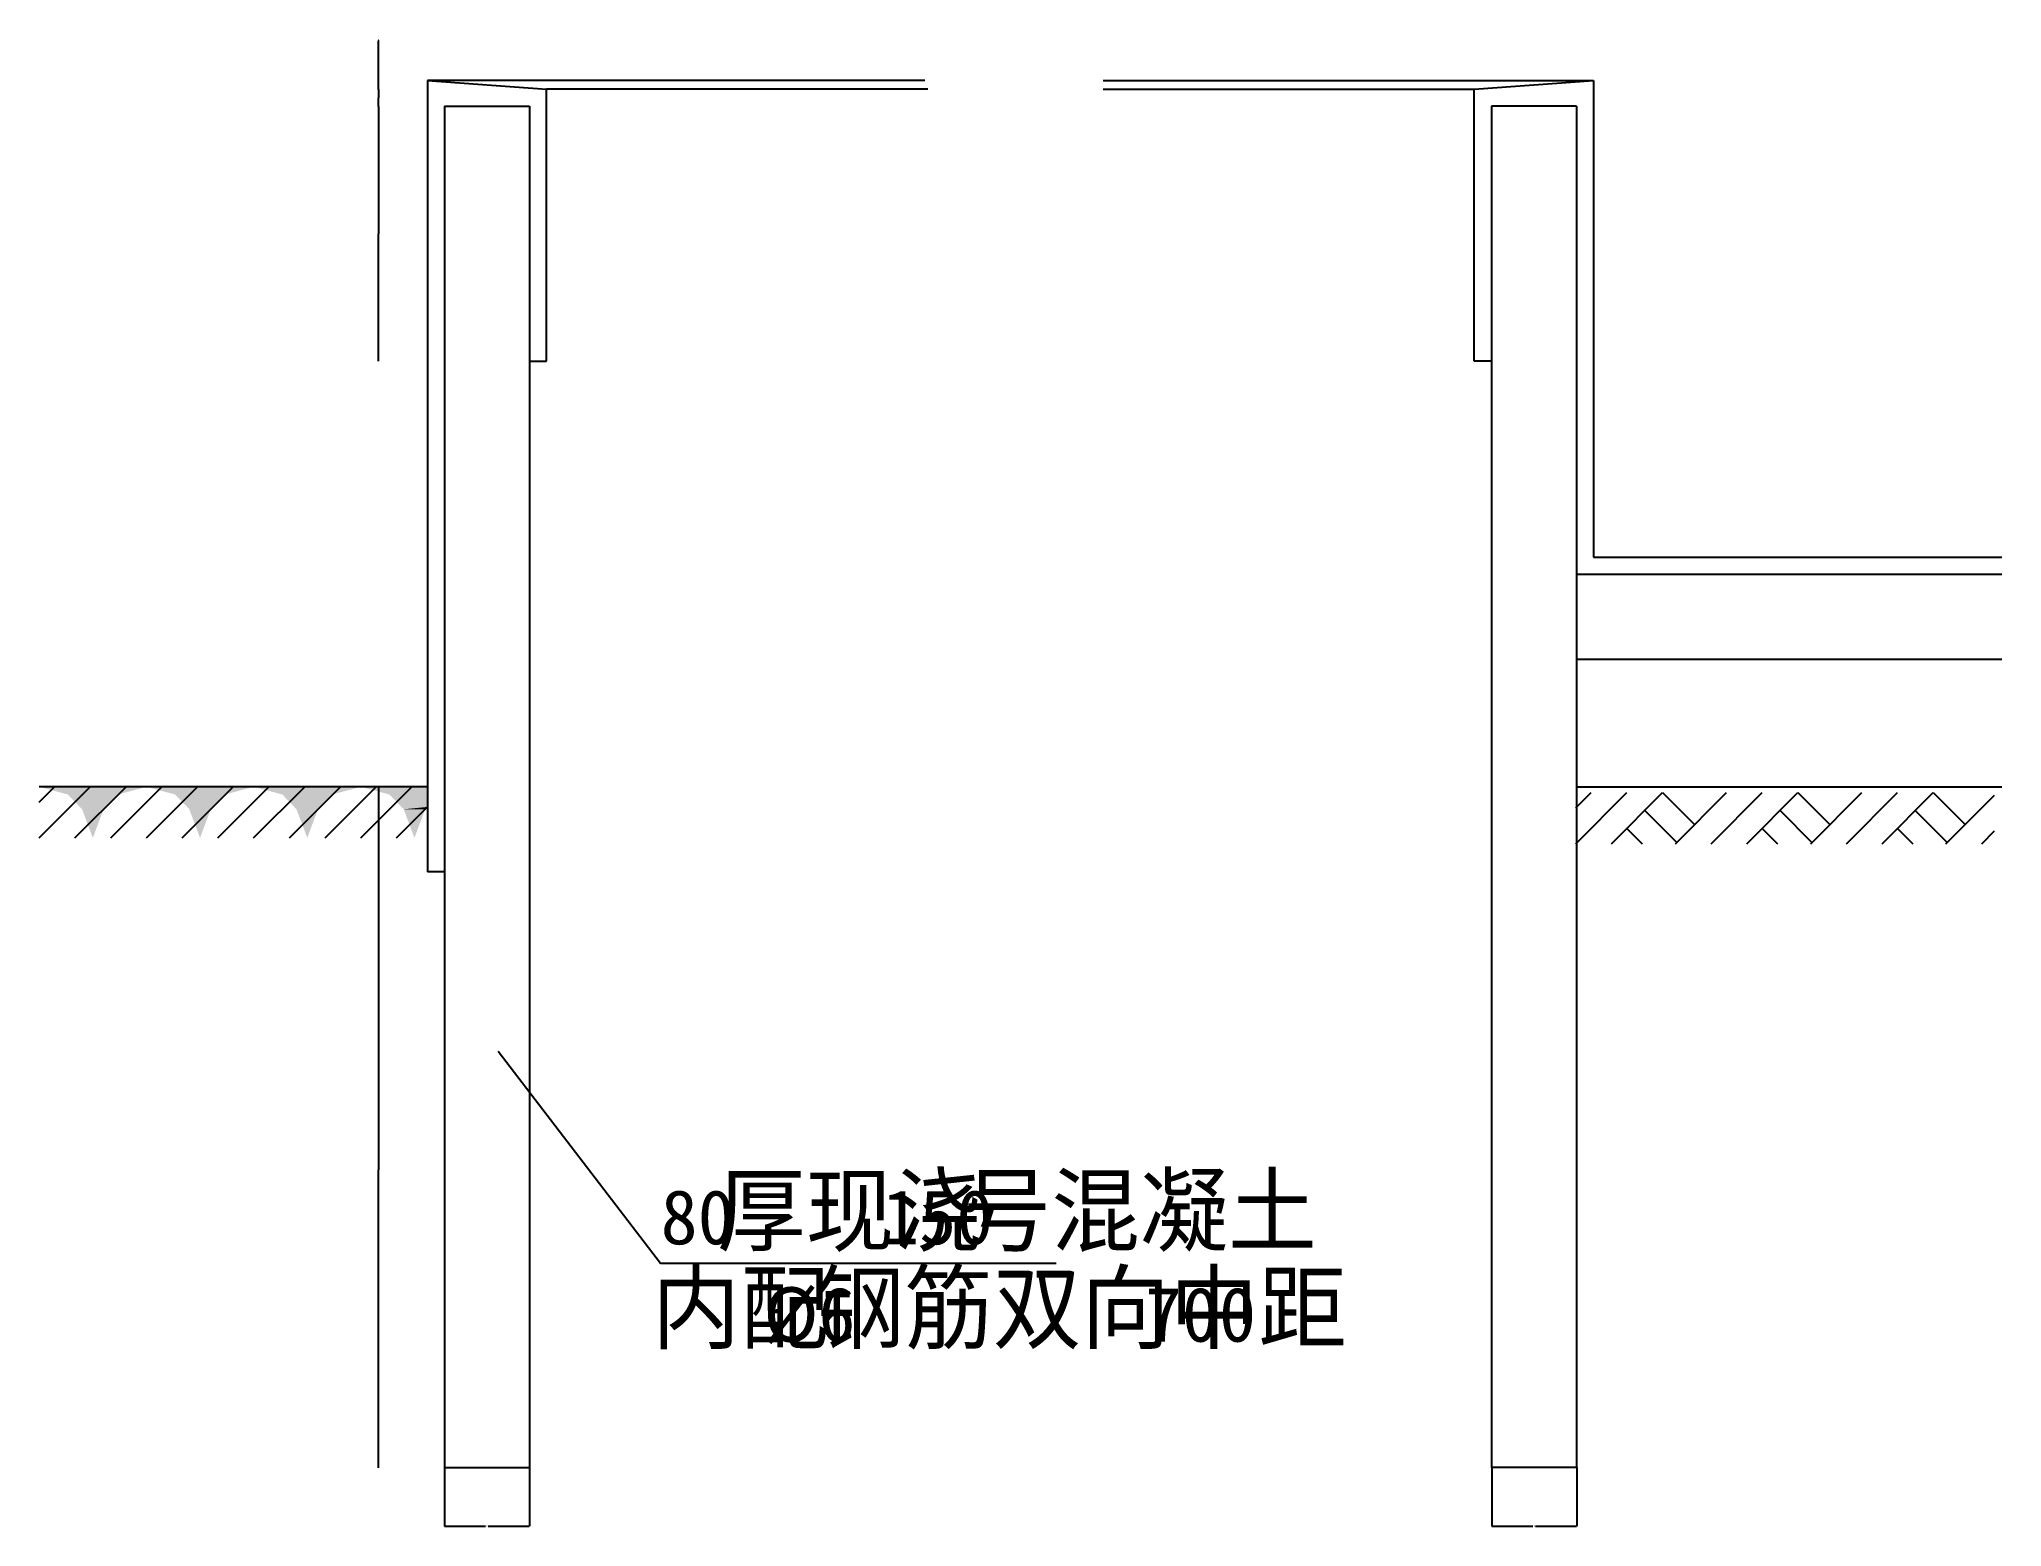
# Model space of a CAD drawing. Header units: metres. Extents: x 14976 to 17283, y 16877 to 18625.
import ezdxf

# ---------------------------------------------------------------- set-up
doc = ezdxf.new("R2010")
doc.units = ezdxf.units.M
for name, color, linetype in [('PUB_DIM', 3, 'Continuous'), ('PUB_HATCH', 7, 'Continuous'), ('PUB_TEXT', 7, 'Continuous'), ('S_SURFACE', 6, 'Continuous'), ('WALL', 255, 'Continuous')]:
    doc.layers.add(name, color=color, linetype=linetype)
doc.dimstyles.get("Standard").update_dxf_attribs({"dimtxt": 2.5, "dimasz": 2.5, "dimexe": 1.25, "dimexo": 0.625, "dimtad": 1, "dimcen": 2.5, "dimazin": 3, "dimtfac": 1, "dimtmove": 0, "dimatfit": 3})

# ---------------------------------------------------------------- blocks, each defined once
blk = doc.blocks.new('*D1')
for p, q in [((15375.23, 17646.11), (15375.23, 17296.11)), ((15374.98, 17296.11), (15374.73, 17296.11)), ((15375.23, 16946.11), (15375.23, 17296.11)), ((15375.23, 17296.11), (15375.23, 17296.11)), ((15375.48, 17296.11), (15375.73, 17296.11))]:
    blk.add_line(p, q)
at = {"layer": 'Defpoints'}
for p in [(15375.23, 17646.11), (15375.23, 17296.11), (15375.23, 16946.11)]:
    blk.add_point(p, dxfattribs=at)
at = {"layer": 'PUB_DIM', "insert": (15375.23, 17297.235), "char_height": 1, "attachment_point": 5}
blk.add_mtext('0', dxfattribs=at)
blk = doc.blocks.new('*D2')
for p, q in [((15375.23, 17746.11), (15375.23, 17579.23)), ((15375.23, 17646.11), (15375.23, 17579.23)), ((15374.98, 17579.23), (15374.73, 17579.23)), ((15375.23, 17579.23), (15375.23, 17579.23)), ((15375.48, 17579.23), (15375.73, 17579.23))]:
    blk.add_line(p, q)
at = {"layer": 'Defpoints'}
for p in [(15375.23, 17746.11), (15375.23, 17646.11), (15375.23, 17579.23)]:
    blk.add_point(p, dxfattribs=at)
at = {"layer": 'PUB_DIM', "insert": (15375.23, 17580.355), "char_height": 1, "attachment_point": 5}
blk.add_mtext('0', dxfattribs=at)
blk = doc.blocks.new('*D3')
for p, q in [((15452.44, 16946.21), (15452.44, 16877.41)), ((15552.44, 16946.21), (15552.44, 16877.41)), ((15452.69, 16877.41), (15500.94, 16877.41)), ((15503.94, 16877.41), (15552.19, 16877.41))]:
    blk.add_line(p, q)
at = {"layer": 'Defpoints'}
for p in [(15452.44, 16946.21), (15552.44, 16946.21), (15452.44, 16877.41)]:
    blk.add_point(p, dxfattribs=at)
at = {"layer": 'PUB_DIM', "insert": (15502.44, 16877.41), "char_height": 1, "attachment_point": 5}
blk.add_mtext('100', dxfattribs=at)
blk = doc.blocks.new('*D4')
for p, q in [((16683.44, 16946.21), (16683.44, 16877.41)), ((16783.44, 16946.21), (16783.44, 16877.41)), ((16683.69, 16877.41), (16731.94, 16877.41)), ((16734.94, 16877.41), (16783.19, 16877.41))]:
    blk.add_line(p, q)
at = {"layer": 'Defpoints'}
for p in [(16683.44, 16946.21), (16783.44, 16946.21), (16683.44, 16877.41)]:
    blk.add_point(p, dxfattribs=at)
at = {"layer": 'PUB_DIM', "insert": (16733.44, 16877.41), "char_height": 1, "attachment_point": 5}
blk.add_mtext('100', dxfattribs=at)
blk = doc.blocks.new('*D5')
for p, q in [((15374.98, 18555.73), (15374.73, 18555.73)), ((15375.23, 18565.73), (15375.23, 18555.73)), ((15375.23, 18545.73), (15375.23, 18555.73)), ((15375.23, 18555.73), (15375.23, 18555.73)), ((15375.48, 18555.73), (15375.73, 18555.73))]:
    blk.add_line(p, q)
at = {"layer": 'Defpoints'}
for p in [(15375.23, 18565.73), (15375.23, 18555.73), (15375.23, 18545.73)]:
    blk.add_point(p, dxfattribs=at)
at = {"layer": 'PUB_DIM', "insert": (15375.23, 18556.855), "char_height": 1, "attachment_point": 5}
blk.add_mtext('0', dxfattribs=at)
blk = doc.blocks.new('*D6')
for p, q in [((15374.98, 18622.88), (15374.73, 18622.88)), ((15375.23, 18576.21), (15375.23, 18622.88)), ((15375.23, 18565.73), (15375.23, 18622.88)), ((15375.23, 18622.88), (15375.23, 18622.88)), ((15375.48, 18622.88), (15375.73, 18622.88))]:
    blk.add_line(p, q)
at = {"layer": 'Defpoints'}
for p in [(15375.23, 18622.88), (15375.23, 18576.21), (15375.23, 18565.73)]:
    blk.add_point(p, dxfattribs=at)
at = {"layer": 'PUB_DIM', "insert": (15375.23, 18624.005), "char_height": 1, "attachment_point": 5}
blk.add_mtext('0', dxfattribs=at)
blk = doc.blocks.new('*D7')
for p, q in [((15375.23, 18545.73), (15375.23, 18395.97)), ((15374.98, 18395.97), (15374.73, 18395.97)), ((15375.23, 18246.21), (15375.23, 18395.97)), ((15375.23, 18395.97), (15375.23, 18395.97)), ((15375.48, 18395.97), (15375.73, 18395.97))]:
    blk.add_line(p, q)
at = {"layer": 'Defpoints'}
for p in [(15375.23, 18545.73), (15375.23, 18395.97), (15375.23, 18246.21)]:
    blk.add_point(p, dxfattribs=at)
at = {"layer": 'PUB_DIM', "insert": (15375.23, 18397.095), "char_height": 1, "attachment_point": 5}
blk.add_mtext('0', dxfattribs=at)

msp = doc.modelspace()

# ---------------------------------------------------------------- linework, layer by layer
at = {"layer": 'PUB_DIM'}
msp.add_lwpolyline([(15515.75, 17435.44), (15706.63, 17186.64), (16171.36, 17186.64)], dxfattribs=at)
at = {"layer": 'PUB_HATCH'}
for p, q in [((14976.33, 17686.21), (15036.33, 17746.21)), ((14976.33, 17728.21), (14994.33, 17746.21)), ((15018.33, 17686.21), (15078.33, 17746.21)), ((15060.33, 17686.21), (15120.33, 17746.21)), ((15102.33, 17686.21), (15162.33, 17746.21)), ((15144.33, 17686.21), (15204.33, 17746.21)), ((15186.33, 17686.21), (15246.33, 17746.21)), ((15228.33, 17686.21), (15288.33, 17746.21)), ((15270.33, 17686.21), (15330.33, 17746.21)), ((15312.33, 17686.21), (15372.33, 17746.21)), ((15354.33, 17686.21), (15414.33, 17746.21)), ((16782.3, 17679.35), (16842.3, 17739.35)), ((16782.3, 17721.35), (16800.3, 17739.35)), ((16824.3, 17679.35), (16884.3, 17739.35)), ((16884.3, 17739.35), (16921.8, 17701.85)), ((16899.3, 17679.35), (16959.3, 17739.35)), ((16941.3, 17679.35), (17001.3, 17739.35)), ((16983.3, 17679.35), (17043.3, 17739.35)), ((17043.3, 17739.35), (17080.8, 17701.85)), ((17058.3, 17679.35), (17118.3, 17739.35)), ((17100.3, 17679.35), (17160.3, 17739.35)), ((17142.3, 17679.35), (17202.3, 17739.35)), ((17202.3, 17739.35), (17239.8, 17701.85)), ((15396.33, 17686.21), (15432.64, 17722.53)), ((16863.3, 17718.35), (16900.8, 17680.85)), ((17022.3, 17718.35), (17059.8, 17680.85)), ((17181.3, 17718.35), (17218.8, 17680.85)), ((17217.3, 17679.35), (17274.33, 17736.37)), ((16842.3, 17697.35), (16860.3, 17679.35)), ((17001.3, 17697.35), (17019.3, 17679.35)), ((17160.3, 17697.35), (17178.3, 17679.35)), ((17259.3, 17679.35), (17274.33, 17694.37))]:
    msp.add_line(p, q, dxfattribs=at)
msp.add_lwpolyline([(15432.64, 17746.21), (14976.33, 17746.21)], dxfattribs=at)
for points in [[(14976.33, 17746.21), (15102.33, 17746.21), (15009.93, 17737.21), (15068.73, 17737.21)], [(15102.33, 17746.21), (15228.33, 17746.21), (15135.93, 17737.21), (15194.73, 17737.21)], [(15228.33, 17746.21), (15354.33, 17746.21), (15261.93, 17737.21), (15320.73, 17737.21)], [(15354.33, 17746.21), (15432.64, 17746.21), (15387.93, 17737.21), (15432.64, 17737.21)], [(15009.93, 17737.21), (15068.73, 17737.21), (15026.73, 17719.81), (15051.93, 17719.81)], [(15026.73, 17719.81), (15051.93, 17719.81), (15039.33, 17686.21)], [(15135.93, 17737.21), (15194.73, 17737.21), (15152.73, 17719.81), (15177.93, 17719.81)], [(15152.73, 17719.81), (15177.93, 17719.81), (15165.33, 17686.21)], [(15261.93, 17737.21), (15320.73, 17737.21), (15278.73, 17719.81), (15303.93, 17719.81)], [(15278.73, 17719.81), (15303.93, 17719.81), (15291.33, 17686.21)], [(15387.93, 17737.21), (15432.64, 17737.21), (15404.73, 17719.81), (15432.64, 17722.62)], [(15432.64, 17722.62), (15432.64, 17722.62), (15404.73, 17719.81), (15429.93, 17719.81)], [(15404.73, 17719.81), (15429.93, 17719.81), (15417.33, 17686.21)]]:
    msp.add_solid(points, dxfattribs=at)
at = {"layer": 'S_SURFACE'}
for p, q in [((16017.29, 18576.21), (15432.64, 18576.21)), ((15432.64, 18576.21), (15432.64, 17646.21)), ((15432.64, 18576.21), (15572.64, 18566.21)), ((16226.93, 18576.21), (16802.98, 18576.21)), ((16662.98, 18566.21), (16802.98, 18576.21)), ((16802.98, 18576.21), (16802.98, 18016.21)), ((16020.58, 18566.21), (15572.64, 18566.21)), ((15572.64, 18246.21), (15572.64, 18566.21)), ((16226.71, 18566.21), (16662.98, 18566.21)), ((16662.98, 18246.21), (16662.98, 18566.21)), ((15552.64, 18246.21), (15572.64, 18246.21)), ((16682.98, 18246.21), (16662.98, 18246.21)), ((16802.98, 18016.21), (17282.87, 18016.21)), ((15452.64, 17646.21), (15432.64, 17646.21))]:
    msp.add_line(p, q, dxfattribs=at)
at = {"layer": 'WALL'}
for p, q in [((15452.64, 18546.21), (15452.64, 16946.21)), ((15452.64, 18546.21), (15552.64, 18546.21)), ((15552.64, 18546.21), (15552.64, 16946.21)), ((16682.98, 18546.21), (16682.98, 16946.21)), ((16782.98, 18546.21), (16682.98, 18546.21)), ((16782.98, 18546.21), (16782.98, 16946.21)), ((16782.98, 17996.21), (17282.87, 17996.21)), ((16782.98, 17896.21), (17282.87, 17896.21)), ((16782.98, 17746.21), (17282.87, 17746.21)), ((15452.64, 16946.21), (15552.64, 16946.21)), ((16782.98, 16946.21), (16682.98, 16946.21))]:
    msp.add_line(p, q, dxfattribs=at)

# ---------------------------------------------------------------- texts
at = {"layer": 'PUB_TEXT'}
for s, height, p in [('厚现浇', 80, (15772.97, 17208.65)), ('号混凝土', 80, (16061.73, 17208.65)), ('80', 64, (15706.63, 17208.65)), ('150', 64, (15967.13, 17208.65)), ('内配', 80, (15696.22, 17094.22)), ('钢筋双向中距', 80, (15889.15, 17094.22)), ('%%c6', 64, (15827.46, 17094.22)), ('700', 64, (16275.81, 17094.22))]:
    msp.add_text(s, height=height, dxfattribs=at).set_placement(p)

# ---------------------------------------------------------------- dimensions: what is measured, and where the dimension line sits
at = {"layer": 'PUB_DIM'}
for base, p1, p2, picture, middle in [((15375.23, 18622.88), (15375.23, 18576.21), (15375.23, 18565.73), '*D6', (15375.23, 18624.005)), ((15375.23, 18555.73), (15375.23, 18565.73), (15375.23, 18545.73), '*D5', (15375.23, 18556.855)), ((15375.23, 18395.97), (15375.23, 18545.73), (15375.23, 18246.21), '*D7', (15375.23, 18397.095)), ((15375.23, 17579.23), (15375.23, 17746.11), (15375.23, 17646.11), '*D2', (15375.23, 17580.355)), ((15375.23, 17296.11), (15375.23, 17646.11), (15375.23, 16946.11), '*D1', (15375.23, 17297.235)), ((15452.44, 16877.41), (15452.44, 16946.21), (15552.44, 16946.21), '*D3', (15502.44, 16877.41)), ((16683.44, 16877.41), (16683.44, 16946.21), (16783.44, 16946.21), '*D4', (16733.44, 16877.41))]:
    dim = msp.add_linear_dim(base=base, p1=p1, p2=p2, dimstyle='Standard', dxfattribs=at)
    dim.commit()
    dim.dimension.update_dxf_attribs({"geometry": picture, "text_midpoint": middle})

doc.saveas('drawing.dxf')
